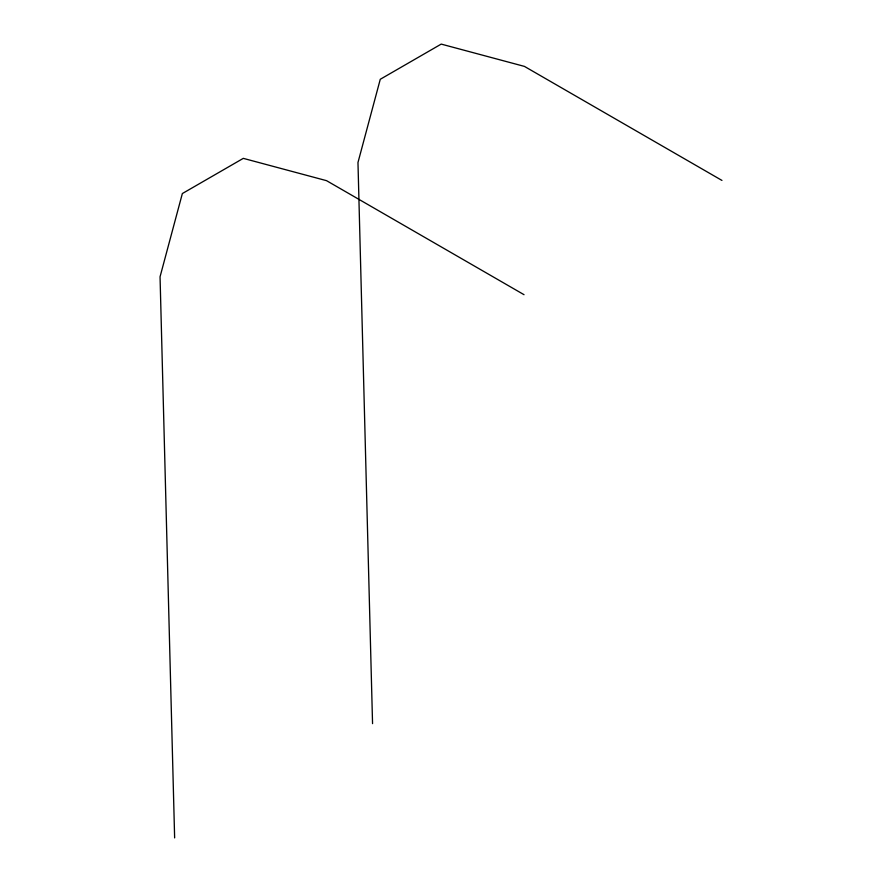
<?xml version="1.0" encoding="UTF-8"?>
<svg xmlns="http://www.w3.org/2000/svg" width="882" height="882" viewBox="0 0 882 882"><rect width="100%" height="100%" fill="white"/><g stroke="black" fill="none" stroke-linecap="round" stroke-linejoin="round"><path stroke-width="1.32" d="M721.95 180.424L524.448 66.404L441.209 44.1L380.274 79.281L357.971 162.531L372.557 723.637M524.029 294.687L326.538 180.667L243.3 158.363L182.354 193.544L160.05 276.794L174.636 837.9"/></g></svg>
